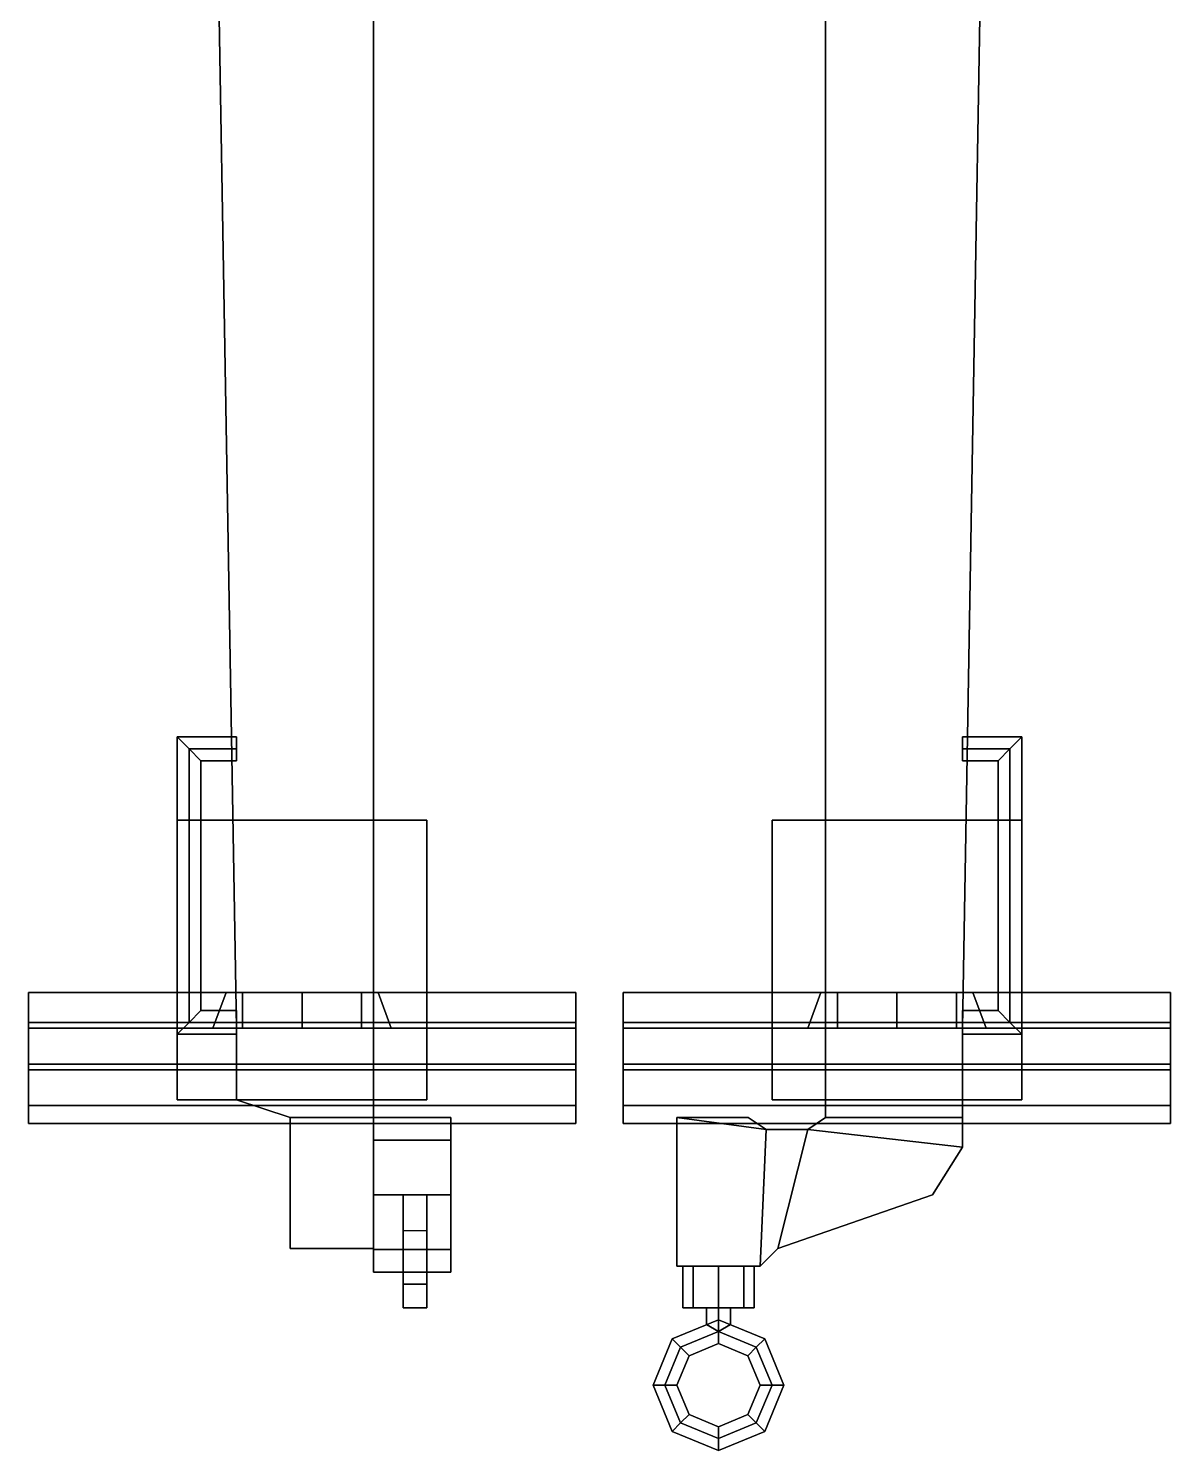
# Model space of a CAD drawing. Header units: millimetres. Extents: x -1.3 to 1.3, y -4.2 to 7.3.
# Drawn here: x -0.96 to 0.96, y -4.2 to -1.809 of the extents above; entities that cross this region are included whole.
import ezdxf

# ---------------------------------------------------------------- set-up
doc = ezdxf.new("R2010")
doc.units = ezdxf.units.MM
doc.layers.add('trail1', color=6, linetype='Continuous')

msp = doc.modelspace()

# ---------------------------------------------------------------- linework, layer by layer
at = {"layer": 'trail1'}
for points in [[(-0.66, -0.58, 0.3), (-0.61, -3.49, 0.3), (-0.61, -3.49, 0.49), (-0.66, -0.58, 0.69)], [(-0.38, -0.58, 0.3), (-0.38, -3.49, 0.3), (-0.61, -3.49, 0.3), (-0.66, -0.58, 0.3)], [(-0.66, -0.58, 0.69), (-0.61, -3.49, 0.49), (-0.38, -3.49, 0.49), (-0.38, -0.58, 0.69)], [(-0.38, -3.49, 0.49), (-0.38, -3.49, 0.3), (-0.38, -0.58, 0.3), (-0.38, -0.58, 0.69)], [(0.38, -0.58, 0.3), (0.38, -3.49, 0.3), (0.38, -3.49, 0.49), (0.38, -0.58, 0.69)], [(0.66, -0.58, 0.3), (0.61, -3.49, 0.3), (0.38, -3.49, 0.3), (0.38, -0.58, 0.3)], [(0.38, -0.58, 0.69), (0.38, -3.49, 0.49), (0.61, -3.49, 0.49), (0.66, -0.58, 0.69)], [(0.61, -3.49, 0.49), (0.61, -3.49, 0.3), (0.66, -0.58, 0.3), (0.66, -0.58, 0.69)], [(-0.69, -3.02, 0.37), (-0.71, -3, 0.35), (-0.71, -3.5, 0.35), (-0.69, -3.48, 0.37)], [(-0.71, -3, 0.35), (-0.69, -3.02, 0.33), (-0.69, -3.48, 0.33), (-0.71, -3.5, 0.35)], [(-0.61, -3.02, 0.37), (-0.61, -3, 0.35), (-0.71, -3, 0.35), (-0.69, -3.02, 0.37)], [(-0.61, -3, 0.35), (-0.61, -3.02, 0.33), (-0.69, -3.02, 0.33), (-0.71, -3, 0.35)], [(0.61, -3.02, 0.33), (0.61, -3, 0.35), (0.71, -3, 0.35), (0.69, -3.02, 0.33)], [(0.61, -3, 0.35), (0.61, -3.02, 0.37), (0.69, -3.02, 0.37), (0.71, -3, 0.35)], [(0.69, -3.02, 0.33), (0.71, -3, 0.35), (0.71, -3.5, 0.35), (0.69, -3.48, 0.33)], [(0.71, -3, 0.35), (0.69, -3.02, 0.37), (0.69, -3.48, 0.37), (0.71, -3.5, 0.35)], [(-0.67, -3.04, 0.35), (-0.69, -3.02, 0.37), (-0.69, -3.48, 0.37), (-0.67, -3.46, 0.35)], [(-0.69, -3.02, 0.33), (-0.67, -3.04, 0.35), (-0.67, -3.46, 0.35), (-0.69, -3.48, 0.33)], [(-0.61, -3.04, 0.35), (-0.61, -3.02, 0.37), (-0.69, -3.02, 0.37), (-0.67, -3.04, 0.35)], [(-0.61, -3.02, 0.33), (-0.61, -3.04, 0.35), (-0.67, -3.04, 0.35), (-0.69, -3.02, 0.33)], [(0.61, -3.04, 0.35), (0.61, -3.02, 0.33), (0.69, -3.02, 0.33), (0.67, -3.04, 0.35)], [(0.61, -3.02, 0.37), (0.61, -3.04, 0.35), (0.67, -3.04, 0.35), (0.69, -3.02, 0.37)], [(0.67, -3.04, 0.35), (0.69, -3.02, 0.33), (0.69, -3.48, 0.33), (0.67, -3.46, 0.35)], [(0.69, -3.02, 0.37), (0.67, -3.04, 0.35), (0.67, -3.46, 0.35), (0.69, -3.48, 0.37)], [(-0.29, -3.14, 0.3), (-0.29, -3.14, 0.26), (-0.71, -3.14, 0.26), (-0.71, -3.14, 0.3)], [(-0.71, -3.14, 0.26), (-0.71, -3.61, 0.26), (-0.71, -3.61, 0.3), (-0.71, -3.14, 0.3)], [(-0.29, -3.14, 0.26), (-0.29, -3.61, 0.26), (-0.71, -3.61, 0.26), (-0.71, -3.14, 0.26)], [(-0.71, -3.14, 0.3), (-0.71, -3.61, 0.3), (-0.29, -3.61, 0.3), (-0.29, -3.14, 0.3)], [(-0.29, -3.61, 0.3), (-0.29, -3.61, 0.26), (-0.29, -3.14, 0.26), (-0.29, -3.14, 0.3)], [(0.29, -3.14, 0.26), (0.29, -3.61, 0.26), (0.29, -3.61, 0.3), (0.29, -3.14, 0.3)], [(0.71, -3.14, 0.3), (0.71, -3.14, 0.26), (0.29, -3.14, 0.26), (0.29, -3.14, 0.3)], [(0.71, -3.14, 0.26), (0.71, -3.61, 0.26), (0.29, -3.61, 0.26), (0.29, -3.14, 0.26)], [(0.29, -3.14, 0.3), (0.29, -3.61, 0.3), (0.71, -3.61, 0.3), (0.71, -3.14, 0.3)], [(0.71, -3.61, 0.3), (0.71, -3.61, 0.26), (0.71, -3.14, 0.26), (0.71, -3.14, 0.3)], [(-0.96, -3.43, 0.09), (-0.96, -3.49, 0.02), (-0.96, -3.55, 0.14), (-0.96, -3.48, 0.18)], [(-0.04, -3.48, 0.18), (-0.04, -3.43, 0.09), (-0.96, -3.43, 0.09), (-0.96, -3.48, 0.18)], [(-0.6, -3.43, -0.04), (-0.6278, -3.43, -0.09), (-0.96, -3.43, -0.09), (-0.96, -3.43, 0.09)], [(-0.96, -3.43, -0.09), (-0.96, -3.49, -0.13), (-0.96, -3.49, 0.02), (-0.96, -3.43, 0.09)], [(-0.6278, -3.43, -0.09), (-0.65, -3.49, -0.13), (-0.96, -3.49, -0.13), (-0.96, -3.43, -0.09)], [(-0.5, -3.43, -0.03), (-0.6, -3.43, -0.04), (-0.96, -3.43, 0.09)], [(-0.04, -3.43, 0.09), (-0.4, -3.43, -0.04), (-0.5, -3.43, -0.03), (-0.96, -3.43, 0.09)], [(-0.6, -3.49, -0.04), (-0.65, -3.49, -0.13), (-0.6278, -3.43, -0.09), (-0.6, -3.43, -0.04)], [(-0.5, -3.49, -0.03), (-0.6, -3.49, -0.04), (-0.6, -3.43, -0.04), (-0.5, -3.43, -0.03)], [(-0.4, -3.49, -0.04), (-0.5, -3.49, -0.03), (-0.5, -3.43, -0.03), (-0.4, -3.43, -0.04)], [(-0.04, -3.43, 0.09), (-0.04, -3.43, -0.09), (-0.3722, -3.43, -0.09), (-0.4, -3.43, -0.04)], [(-0.35, -3.49, -0.13), (-0.4, -3.49, -0.04), (-0.4, -3.43, -0.04), (-0.3722, -3.43, -0.09)], [(-0.04, -3.43, -0.09), (-0.04, -3.49, -0.13), (-0.35, -3.49, -0.13), (-0.3722, -3.43, -0.09)], [(-0.04, -3.55, 0.14), (-0.04, -3.49, 0.02), (-0.04, -3.43, 0.09), (-0.04, -3.48, 0.18)], [(-0.04, -3.49, 0.02), (-0.04, -3.49, -0.13), (-0.04, -3.43, -0.09), (-0.04, -3.43, 0.09)], [(0.04, -3.43, -0.09), (0.04, -3.49, -0.13), (0.04, -3.49, 0.02), (0.04, -3.43, 0.09)], [(0.96, -3.43, 0.09), (0.6, -3.43, -0.04), (0.5, -3.43, -0.03), (0.04, -3.43, 0.09)], [(0.3722, -3.43, -0.09), (0.35, -3.49, -0.13), (0.04, -3.49, -0.13), (0.04, -3.43, -0.09)], [(0.96, -3.48, 0.18), (0.96, -3.43, 0.09), (0.04, -3.43, 0.09), (0.04, -3.48, 0.18)], [(0.04, -3.43, 0.09), (0.04, -3.49, 0.02), (0.04, -3.55, 0.14), (0.04, -3.48, 0.18)], [(0.4, -3.43, -0.04), (0.3722, -3.43, -0.09), (0.04, -3.43, -0.09), (0.04, -3.43, 0.09)], [(0.5, -3.43, -0.03), (0.4, -3.43, -0.04), (0.04, -3.43, 0.09)], [(0.4, -3.49, -0.04), (0.35, -3.49, -0.13), (0.3722, -3.43, -0.09), (0.4, -3.43, -0.04)], [(0.5, -3.49, -0.03), (0.4, -3.49, -0.04), (0.4, -3.43, -0.04), (0.5, -3.43, -0.03)], [(0.6, -3.49, -0.04), (0.5, -3.49, -0.03), (0.5, -3.43, -0.03), (0.6, -3.43, -0.04)], [(0.65, -3.49, -0.13), (0.6, -3.49, -0.04), (0.6, -3.43, -0.04), (0.6278, -3.43, -0.09)], [(0.96, -3.43, 0.09), (0.96, -3.43, -0.09), (0.6278, -3.43, -0.09), (0.6, -3.43, -0.04)], [(0.96, -3.43, -0.09), (0.96, -3.49, -0.13), (0.65, -3.49, -0.13), (0.6278, -3.43, -0.09)], [(0.96, -3.49, 0.02), (0.96, -3.49, -0.13), (0.96, -3.43, -0.09), (0.96, -3.43, 0.09)], [(0.96, -3.55, 0.14), (0.96, -3.49, 0.02), (0.96, -3.43, 0.09), (0.96, -3.48, 0.18)], [(-0.61, -3.48, 0.37), (-0.61, -3.46, 0.35), (-0.67, -3.46, 0.35), (-0.69, -3.48, 0.37)], [(-0.61, -3.46, 0.35), (-0.61, -3.48, 0.33), (-0.69, -3.48, 0.33), (-0.67, -3.46, 0.35)], [(0.61, -3.48, 0.33), (0.61, -3.46, 0.35), (0.67, -3.46, 0.35), (0.69, -3.48, 0.33)], [(0.61, -3.46, 0.35), (0.61, -3.48, 0.37), (0.69, -3.48, 0.37), (0.67, -3.46, 0.35)], [(-0.96, -3.48, 0.18), (-0.96, -3.55, 0.14), (-0.96, -3.65, 0.22), (-0.96, -3.56, 0.26)], [(-0.04, -3.56, 0.26), (-0.04, -3.48, 0.18), (-0.96, -3.48, 0.18), (-0.96, -3.56, 0.26)], [(-0.96, -3.55, 0.14), (-0.96, -3.49, 0.02), (-0.04, -3.49, 0.02), (-0.04, -3.55, 0.14)], [(-0.96, -3.49, 0.02), (-0.96, -3.49, -0.13), (-0.65, -3.49, -0.13), (-0.6, -3.49, -0.04)], [(-0.96, -3.49, 0.02), (-0.96, -3.49, 0.02), (-0.6, -3.49, -0.04), (-0.5, -3.49, -0.03)], [(-0.96, -3.49, 0.02), (-0.5, -3.49, -0.03), (-0.4, -3.49, -0.04), (-0.04, -3.49, 0.02)], [(-0.61, -3.5, 0.35), (-0.61, -3.48, 0.37), (-0.69, -3.48, 0.37), (-0.71, -3.5, 0.35)], [(-0.61, -3.48, 0.33), (-0.61, -3.5, 0.35), (-0.71, -3.5, 0.35), (-0.69, -3.48, 0.33)], [(-0.38, -3.49, 0.3), (-0.38, -3.61, 0.3), (-0.61, -3.61, 0.3), (-0.61, -3.49, 0.3)], [(-0.61, -3.49, 0.3), (-0.61, -3.49, 0.3), (-0.61, -3.56, 0.524), (-0.61, -3.49, 0.51)], [(-0.61, -3.49, 0.51), (-0.61, -3.56, 0.524), (-0.38, -3.56, 0.524), (-0.38, -3.49, 0.51)], [(-0.38, -3.49, 0.51), (-0.38, -3.49, 0.49), (-0.61, -3.49, 0.49), (-0.61, -3.49, 0.51)], [(-0.61, -3.49, 0.3), (-0.61, -3.61, 0.3), (-0.61, -3.61, 0.534), (-0.61, -3.56, 0.524)], [(-0.38, -3.49, 0.3), (-0.38, -3.61, 0.3), (-0.61, -3.61, 0.3), (-0.61, -3.49, 0.3)], [(-0.4, -3.49, -0.04), (-0.35, -3.49, -0.13), (-0.04, -3.49, -0.13), (-0.04, -3.49, 0.02)], [(-0.38, -3.56, 0.524), (-0.38, -3.49, 0.3), (-0.38, -3.49, 0.3), (-0.38, -3.49, 0.51)], [(-0.38, -3.61, 0.534), (-0.38, -3.61, 0.3), (-0.38, -3.49, 0.3), (-0.38, -3.56, 0.524)], [(-0.04, -3.65, 0.22), (-0.04, -3.55, 0.14), (-0.04, -3.48, 0.18), (-0.04, -3.56, 0.26)], [(0.96, -3.56, 0.26), (0.96, -3.48, 0.18), (0.04, -3.48, 0.18), (0.04, -3.56, 0.26)], [(0.04, -3.48, 0.18), (0.04, -3.55, 0.14), (0.04, -3.65, 0.22), (0.04, -3.56, 0.26)], [(0.04, -3.49, 0.02), (0.5, -3.49, -0.03), (0.6, -3.49, -0.04), (0.96, -3.49, 0.02)], [(0.04, -3.55, 0.14), (0.04, -3.49, 0.02), (0.96, -3.49, 0.02), (0.96, -3.55, 0.14)], [(0.04, -3.49, 0.02), (0.04, -3.49, -0.13), (0.35, -3.49, -0.13), (0.4, -3.49, -0.04)], [(0.04, -3.49, 0.02), (0.04, -3.49, 0.02), (0.4, -3.49, -0.04), (0.5, -3.49, -0.03)], [(0.38, -3.49, 0.3), (0.38, -3.61, 0.3), (0.38, -3.64, 0.54), (0.38, -3.49, 0.51)], [(0.61, -3.49, 0.51), (0.61, -3.49, 0.49), (0.38, -3.49, 0.49), (0.38, -3.49, 0.51)], [(0.61, -3.49, 0.3), (0.61, -3.61, 0.3), (0.38, -3.61, 0.3), (0.38, -3.49, 0.3)], [(0.38, -3.49, 0.51), (0.38, -3.64, 0.54), (0.61, -3.64, 0.54), (0.61, -3.49, 0.51)], [(0.6, -3.49, -0.04), (0.65, -3.49, -0.13), (0.96, -3.49, -0.13), (0.96, -3.49, 0.02)], [(0.61, -3.5, 0.35), (0.61, -3.48, 0.33), (0.69, -3.48, 0.33), (0.71, -3.5, 0.35)], [(0.61, -3.48, 0.37), (0.61, -3.5, 0.35), (0.71, -3.5, 0.35), (0.69, -3.48, 0.37)], [(0.61, -3.64, 0.54), (0.61, -3.61, 0.3), (0.61, -3.49, 0.3), (0.61, -3.49, 0.51)], [(0.96, -3.65, 0.22), (0.96, -3.55, 0.14), (0.96, -3.48, 0.18), (0.96, -3.56, 0.26)], [(-0.96, -3.65, 0.22), (-0.96, -3.55, 0.14), (-0.04, -3.55, 0.14), (-0.04, -3.65, 0.22)], [(-0.04, -3.62, 0.26), (-0.04, -3.56, 0.26), (-0.96, -3.56, 0.26), (-0.96, -3.62, 0.26)], [(-0.96, -3.56, 0.26), (-0.96, -3.65, 0.22), (-0.96, -3.65, 0.25), (-0.96, -3.62, 0.26)], [(-0.61, -3.56, 0.524), (-0.61, -3.61, 0.534), (-0.38, -3.61, 0.534), (-0.38, -3.56, 0.524)], [(-0.04, -3.65, 0.25), (-0.04, -3.65, 0.22), (-0.04, -3.56, 0.26), (-0.04, -3.62, 0.26)], [(0.04, -3.65, 0.22), (0.04, -3.55, 0.14), (0.96, -3.55, 0.14), (0.96, -3.65, 0.22)], [(0.04, -3.56, 0.26), (0.04, -3.65, 0.22), (0.04, -3.65, 0.25), (0.04, -3.62, 0.26)], [(0.96, -3.62, 0.26), (0.96, -3.56, 0.26), (0.04, -3.56, 0.26), (0.04, -3.62, 0.26)], [(0.96, -3.65, 0.25), (0.96, -3.65, 0.22), (0.96, -3.56, 0.26), (0.96, -3.62, 0.26)], [(-0.71, -3.61, 0.3), (-0.71, -3.61, 0.26), (-0.29, -3.61, 0.26), (-0.29, -3.61, 0.3)], [(-0.61, -3.61, 0.3), (-0.52, -3.64, 0.34), (-0.52, -3.64, 0.54), (-0.61, -3.61, 0.534)], [(-0.61, -3.61, 0.534), (-0.52, -3.64, 0.54), (-0.38, -3.64, 0.54), (-0.38, -3.61, 0.534)], [(-0.38, -3.61, 0.3), (-0.38, -3.64, 0.34), (-0.52, -3.64, 0.34), (-0.61, -3.61, 0.3)], [(-0.38, -3.64, 0.54), (-0.38, -3.64, 0.34), (-0.38, -3.61, 0.3), (-0.38, -3.61, 0.534)], [(0.29, -3.61, 0.3), (0.29, -3.61, 0.26), (0.71, -3.61, 0.26), (0.71, -3.61, 0.3)], [(0.38, -3.61, 0.3), (0.38, -3.64, 0.34), (0.38, -3.64, 0.54)], [(0.61, -3.61, 0.3), (0.61, -3.64, 0.34), (0.38, -3.64, 0.34), (0.38, -3.61, 0.3)], [(0.61, -3.64, 0.54), (0.61, -3.64, 0.34), (0.61, -3.61, 0.3), (0.61, -3.64, 0.54)], [(-0.96, -3.62, 0.26), (-0.96, -3.65, 0.25), (-0.04, -3.65, 0.25), (-0.04, -3.62, 0.26)], [(0.04, -3.62, 0.26), (0.04, -3.65, 0.25), (0.96, -3.65, 0.25), (0.96, -3.62, 0.26)], [(-0.96, -3.65, 0.25), (-0.96, -3.65, 0.22), (-0.04, -3.65, 0.22), (-0.04, -3.65, 0.25)], [(-0.52, -3.64, 0.34), (-0.52, -3.86, 0.45), (-0.52, -3.86, 0.54), (-0.52, -3.64, 0.54)], [(-0.38, -3.64, 0.34), (-0.38, -3.86, 0.45), (-0.52, -3.86, 0.45), (-0.52, -3.64, 0.34)], [(-0.52, -3.64, 0.54), (-0.52, -3.86, 0.54), (-0.38, -3.86, 0.54), (-0.38, -3.64, 0.54)], [(-0.38, -3.86, 0.54), (-0.38, -3.86, 0.45), (-0.38, -3.64, 0.34), (-0.38, -3.64, 0.54)], [(-0.25, -3.6781, 0.5919), (-0.25, -3.64, 0.5), (-0.38, -3.64, 0.5), (-0.38, -3.6781, 0.5919)], [(-0.25, -3.64, 0.5), (-0.25, -3.6781, 0.4081), (-0.38, -3.6781, 0.4081), (-0.38, -3.64, 0.5)], [(-0.38, -3.6781, 0.5919), (-0.38, -3.6566, 0.54), (-0.38, -3.86, 0.54), (-0.38, -3.77, 0.63)], [(-0.25, -3.8619, 0.5919), (-0.25, -3.64, 0.5), (-0.25, -3.6781, 0.5919), (-0.25, -3.77, 0.63)], [(-0.25, -3.9, 0.5), (-0.25, -3.6781, 0.4081), (-0.25, -3.64, 0.5), (-0.25, -3.8619, 0.5919)], [(0.04, -3.65, 0.25), (0.04, -3.65, 0.22), (0.96, -3.65, 0.22), (0.96, -3.65, 0.25)], [(0.28, -3.66, 0.35), (0.27, -3.89, 0.465), (0.13, -3.89, 0.465), (0.13, -3.64, 0.34)], [(0.13, -3.64, 0.54), (0.13, -3.89, 0.54), (0.27, -3.89, 0.54), (0.28, -3.66, 0.54)], [(0.13, -3.64, 0.34), (0.13, -3.89, 0.465), (0.13, -3.89, 0.54), (0.13, -3.64, 0.54)], [(0.25, -3.64, 0.34), (0.28, -3.66, 0.35), (0.13, -3.64, 0.34)], [(0.13, -3.64, 0.54), (0.13, -3.64, 0.54), (0.28, -3.66, 0.54), (0.25, -3.64, 0.54)], [(0.25, -3.64, 0.54), (0.25, -3.64, 0.34), (0.13, -3.64, 0.34), (0.13, -3.64, 0.54)], [(0.28, -3.66, 0.54), (0.28, -3.66, 0.35), (0.25, -3.64, 0.34), (0.25, -3.64, 0.54)], [(0.38, -3.64, 0.34), (0.35, -3.66, 0.35), (0.35, -3.66, 0.54), (0.38, -3.64, 0.54)], [(0.61, -3.64, 0.34), (0.61, -3.69, 0.365), (0.35, -3.66, 0.35), (0.38, -3.64, 0.34)], [(0.38, -3.64, 0.54), (0.35, -3.66, 0.54), (0.61, -3.69, 0.54), (0.61, -3.64, 0.54)], [(0.61, -3.69, 0.54), (0.61, -3.69, 0.365), (0.61, -3.64, 0.34), (0.61, -3.64, 0.54)], [(-0.25, -3.77, 0.63), (-0.25, -3.6781, 0.5919), (-0.38, -3.6781, 0.5919), (-0.38, -3.77, 0.63)], [(-0.25, -3.6781, 0.4081), (-0.25, -3.77, 0.37), (-0.38, -3.77, 0.37), (-0.38, -3.6781, 0.4081)], [(-0.25, -3.8619, 0.4081), (-0.25, -3.77, 0.37), (-0.25, -3.6781, 0.4081), (-0.25, -3.9, 0.5)], [(0.35, -3.66, 0.35), (0.3, -3.86, 0.45), (0.27, -3.89, 0.465), (0.28, -3.66, 0.35)], [(0.28, -3.66, 0.54), (0.27, -3.89, 0.54), (0.3, -3.86, 0.54), (0.35, -3.66, 0.54)], [(0.35, -3.66, 0.54), (0.35, -3.66, 0.35), (0.28, -3.66, 0.35), (0.28, -3.66, 0.54)], [(0.61, -3.69, 0.365), (0.56, -3.77, 0.405), (0.3, -3.86, 0.45), (0.35, -3.66, 0.35)], [(0.35, -3.66, 0.54), (0.3, -3.86, 0.54), (0.56, -3.77, 0.54), (0.61, -3.69, 0.54)], [(0.56, -3.77, 0.54), (0.56, -3.77, 0.405), (0.61, -3.69, 0.365), (0.61, -3.69, 0.54)], [(-0.38, -3.77, 0.37), (-0.38, -3.8619, 0.4081), (-0.38, -3.86, 0.45), (-0.38, -3.7317, 0.3859)], [(-0.25, -3.8619, 0.5919), (-0.25, -3.77, 0.63), (-0.38, -3.77, 0.63), (-0.38, -3.8619, 0.5919)], [(-0.25, -3.77, 0.37), (-0.25, -3.8619, 0.4081), (-0.38, -3.8619, 0.4081), (-0.38, -3.77, 0.37)], [(-0.38, -3.77, 0.63), (-0.38, -3.86, 0.54), (-0.38, -3.8619, 0.5919)], [(-0.33, -3.77, 0.63), (-0.33, -3.83, 0.6), (-0.33, -3.96, 1.03), (-0.33, -3.92, 1.05)], [(-0.29, -3.92, 1.05), (-0.29, -3.77, 0.63), (-0.33, -3.77, 0.63), (-0.33, -3.92, 1.05)], [(-0.29, -3.96, 1.03), (-0.29, -3.83, 0.6), (-0.29, -3.77, 0.63), (-0.29, -3.92, 1.05)], [(0.3, -3.86, 0.54), (0.3, -3.86, 0.45), (0.56, -3.77, 0.405), (0.56, -3.77, 0.54)], [(-0.33, -3.96, 1.03), (-0.33, -3.83, 0.6), (-0.29, -3.83, 0.6), (-0.29, -3.96, 1.03)], [(-0.52, -3.86, 0.54), (-0.52, -3.86, 0.45), (-0.38, -3.86, 0.45), (-0.38, -3.86, 0.54)], [(-0.38, -3.8619, 0.5919), (-0.38, -3.86, 0.54), (-0.38, -3.9, 0.5)], [(-0.38, -3.86, 0.54), (-0.38, -3.86, 0.45), (-0.38, -3.9, 0.5)], [(-0.38, -3.86, 0.45), (-0.38, -3.8619, 0.4081), (-0.38, -3.9, 0.5)], [(-0.25, -3.9, 0.5), (-0.25, -3.8619, 0.5919), (-0.38, -3.8619, 0.5919), (-0.38, -3.9, 0.5)], [(-0.25, -3.8619, 0.4081), (-0.25, -3.9, 0.5), (-0.38, -3.9, 0.5), (-0.38, -3.8619, 0.4081)], [(0.27, -3.89, 0.54), (0.27, -3.89, 0.465), (0.3, -3.86, 0.45), (0.3, -3.86, 0.54)], [(0.13, -3.89, 0.465), (0.13, -3.89, 0.465), (0.1545, -3.89, 0.465), (0.14, -3.89, 0.5)], [(0.13, -3.89, 0.54), (0.13, -3.89, 0.54), (0.14, -3.89, 0.5), (0.1566, -3.89, 0.54)], [(0.13, -3.89, 0.54), (0.13, -3.89, 0.54), (0.13, -3.89, 0.465), (0.14, -3.89, 0.5)], [(0.1576, -3.89, 0.5424), (0.14, -3.89, 0.5), (0.14, -3.96, 0.5), (0.1576, -3.96, 0.5424)], [(0.14, -3.89, 0.5), (0.1576, -3.89, 0.4576), (0.1576, -3.96, 0.4576), (0.14, -3.96, 0.5)], [(0.1576, -3.89, 0.4576), (0.1545, -3.89, 0.465), (0.2455, -3.89, 0.465), (0.2424, -3.89, 0.4576)], [(0.2424, -3.89, 0.5424), (0.2434, -3.89, 0.54), (0.1566, -3.89, 0.54), (0.1576, -3.89, 0.5424)], [(0.2, -3.89, 0.56), (0.1576, -3.89, 0.5424), (0.1576, -3.96, 0.5424), (0.2, -3.96, 0.56)], [(0.1576, -3.89, 0.4576), (0.2, -3.89, 0.44), (0.2, -3.96, 0.44), (0.1576, -3.96, 0.4576)], [(0.2, -3.89, 0.56), (0.2424, -3.89, 0.5424), (0.1576, -3.89, 0.5424), (0.2, -3.89, 0.56)], [(0.2, -3.89, 0.44), (0.1576, -3.89, 0.4576), (0.2424, -3.89, 0.4576), (0.2, -3.89, 0.44)], [(0.2, -3.89, 0.44), (0.2424, -3.89, 0.4576), (0.2424, -3.96, 0.4576), (0.2, -3.96, 0.44)], [(0.2424, -3.89, 0.5424), (0.2, -3.89, 0.56), (0.2, -3.96, 0.56), (0.2424, -3.96, 0.5424)], [(0.2424, -3.89, 0.4576), (0.26, -3.89, 0.5), (0.26, -3.96, 0.5), (0.2424, -3.96, 0.4576)], [(0.26, -3.89, 0.5), (0.2424, -3.89, 0.5424), (0.2424, -3.96, 0.5424), (0.26, -3.96, 0.5)], [(0.2434, -3.89, 0.54), (0.2434, -3.89, 0.54), (0.26, -3.89, 0.5), (0.27, -3.89, 0.54)], [(0.2455, -3.89, 0.465), (0.2455, -3.89, 0.465), (0.27, -3.89, 0.465), (0.26, -3.89, 0.5)], [(0.26, -3.89, 0.5), (0.26, -3.89, 0.5), (0.27, -3.89, 0.465), (0.27, -3.89, 0.54)], [(-0.33, -3.92, 1.05), (-0.33, -3.96, 1.03), (-0.29, -3.96, 1.03), (-0.29, -3.92, 1.05)], [(0.1576, -3.96, 0.5424), (0.14, -3.96, 0.5), (0.18, -3.96, 0.5), (0.2, -3.96, 0.52)], [(0.14, -3.96, 0.5), (0.1576, -3.96, 0.4576), (0.18, -3.96, 0.5)], [(0.2, -3.96, 0.56), (0.1576, -3.96, 0.5424), (0.2, -3.96, 0.52)], [(0.1576, -3.96, 0.4576), (0.2, -3.96, 0.44), (0.2, -3.96, 0.48), (0.18, -3.96, 0.5)], [(0.2, -3.96, 0.52), (0.18, -3.96, 0.5), (0.18, -3.9883, 0.5), (0.2, -4, 0.52)], [(0.18, -3.96, 0.5), (0.2, -3.96, 0.48), (0.2, -4, 0.48), (0.18, -3.9883, 0.5)], [(0.2, -3.96, 0.48), (0.22, -3.96, 0.5), (0.22, -3.9883, 0.5), (0.2, -4, 0.48)], [(0.22, -3.96, 0.5), (0.2, -3.96, 0.52), (0.2, -4, 0.52), (0.22, -3.9883, 0.5)], [(0.2, -3.96, 0.44), (0.2424, -3.96, 0.4576), (0.2, -3.96, 0.48)], [(0.2424, -3.96, 0.4576), (0.26, -3.96, 0.5), (0.22, -3.96, 0.5), (0.2, -3.96, 0.48)], [(0.2424, -3.96, 0.5424), (0.2, -3.96, 0.56), (0.2, -3.96, 0.52), (0.22, -3.96, 0.5)], [(0.26, -3.96, 0.5), (0.2424, -3.96, 0.5424), (0.22, -3.96, 0.5)], [(0.2, -4, 0.52), (0.2, -3.98, 0.5), (0.1222, -4.0122, 0.5), (0.1364, -4.0264, 0.52)], [(0.2, -3.98, 0.5), (0.2, -4, 0.48), (0.1364, -4.0264, 0.48), (0.1222, -4.0122, 0.5)], [(0.2636, -4.0264, 0.52), (0.2778, -4.0122, 0.5), (0.2, -3.98, 0.5), (0.2, -4, 0.52)], [(0.2778, -4.0122, 0.5), (0.2636, -4.0264, 0.48), (0.2, -4, 0.48), (0.2, -3.98, 0.5)], [(0.1364, -4.0264, 0.52), (0.1222, -4.0122, 0.5), (0.09, -4.09, 0.5), (0.11, -4.09, 0.52)], [(0.1222, -4.0122, 0.5), (0.1364, -4.0264, 0.48), (0.11, -4.09, 0.48), (0.09, -4.09, 0.5)], [(0.2, -4, 0.48), (0.2, -4.02, 0.5), (0.1505, -4.0405, 0.5), (0.1364, -4.0264, 0.48)], [(0.2, -4.02, 0.5), (0.2, -4, 0.52), (0.1364, -4.0264, 0.52), (0.1505, -4.0405, 0.5)], [(0.2636, -4.0264, 0.48), (0.2495, -4.0405, 0.5), (0.2, -4.02, 0.5), (0.2, -4, 0.48)], [(0.2495, -4.0405, 0.5), (0.2636, -4.0264, 0.52), (0.2, -4, 0.52), (0.2, -4.02, 0.5)], [(0.29, -4.09, 0.52), (0.31, -4.09, 0.5), (0.2778, -4.0122, 0.5), (0.2636, -4.0264, 0.52)], [(0.31, -4.09, 0.5), (0.29, -4.09, 0.48), (0.2636, -4.0264, 0.48), (0.2778, -4.0122, 0.5)], [(0.1364, -4.0264, 0.48), (0.1505, -4.0405, 0.5), (0.13, -4.09, 0.5), (0.11, -4.09, 0.48)], [(0.1505, -4.0405, 0.5), (0.1364, -4.0264, 0.52), (0.11, -4.09, 0.52), (0.13, -4.09, 0.5)], [(0.29, -4.09, 0.48), (0.27, -4.09, 0.5), (0.2495, -4.0405, 0.5), (0.2636, -4.0264, 0.48)], [(0.27, -4.09, 0.5), (0.29, -4.09, 0.52), (0.2636, -4.0264, 0.52), (0.2495, -4.0405, 0.5)], [(0.11, -4.09, 0.52), (0.09, -4.09, 0.5), (0.1222, -4.1678, 0.5), (0.1364, -4.1536, 0.52)], [(0.09, -4.09, 0.5), (0.11, -4.09, 0.48), (0.1364, -4.1536, 0.48), (0.1222, -4.1678, 0.5)], [(0.11, -4.09, 0.48), (0.13, -4.09, 0.5), (0.1505, -4.1395, 0.5), (0.1364, -4.1536, 0.48)], [(0.13, -4.09, 0.5), (0.11, -4.09, 0.52), (0.1364, -4.1536, 0.52), (0.1505, -4.1395, 0.5)], [(0.2636, -4.1536, 0.48), (0.2495, -4.1395, 0.5), (0.27, -4.09, 0.5), (0.29, -4.09, 0.48)], [(0.2495, -4.1395, 0.5), (0.2636, -4.1536, 0.52), (0.29, -4.09, 0.52), (0.27, -4.09, 0.5)], [(0.2636, -4.1536, 0.52), (0.2778, -4.1678, 0.5), (0.31, -4.09, 0.5), (0.29, -4.09, 0.52)], [(0.2778, -4.1678, 0.5), (0.2636, -4.1536, 0.48), (0.29, -4.09, 0.48), (0.31, -4.09, 0.5)], [(0.1364, -4.1536, 0.52), (0.1222, -4.1678, 0.5), (0.2, -4.2, 0.5), (0.2, -4.18, 0.52)], [(0.1222, -4.1678, 0.5), (0.1364, -4.1536, 0.48), (0.2, -4.18, 0.48), (0.2, -4.2, 0.5)], [(0.1364, -4.1536, 0.48), (0.1505, -4.1395, 0.5), (0.2, -4.16, 0.5), (0.2, -4.18, 0.48)], [(0.1505, -4.1395, 0.5), (0.1364, -4.1536, 0.52), (0.2, -4.18, 0.52), (0.2, -4.16, 0.5)], [(0.2, -4.18, 0.48), (0.2, -4.16, 0.5), (0.2495, -4.1395, 0.5), (0.2636, -4.1536, 0.48)], [(0.2, -4.16, 0.5), (0.2, -4.18, 0.52), (0.2636, -4.1536, 0.52), (0.2495, -4.1395, 0.5)], [(0.2, -4.18, 0.52), (0.2, -4.2, 0.5), (0.2778, -4.1678, 0.5), (0.2636, -4.1536, 0.52)], [(0.2, -4.2, 0.5), (0.2, -4.18, 0.48), (0.2636, -4.1536, 0.48), (0.2778, -4.1678, 0.5)]]:
    msp.add_3dface(points, dxfattribs=at)

doc.saveas('drawing.dxf')
